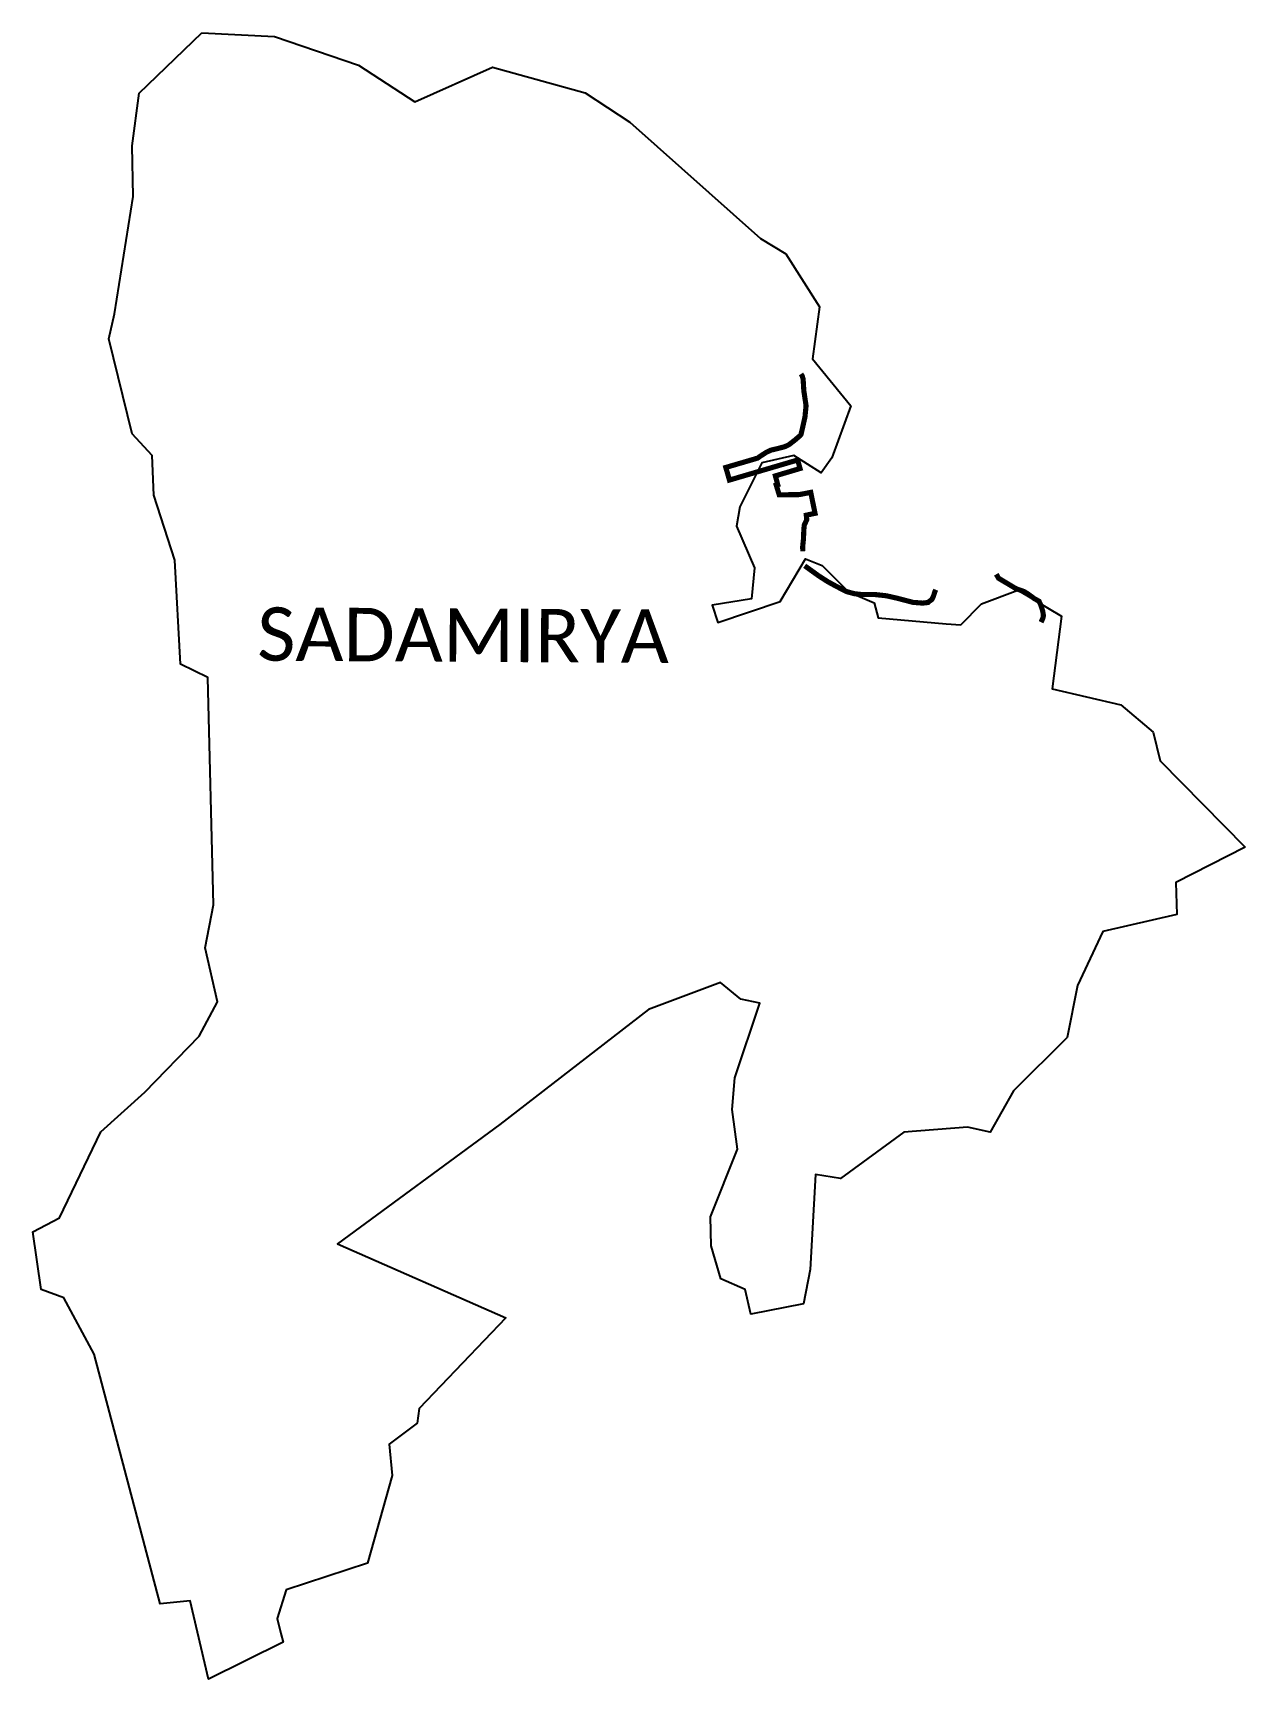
# Model space of a CAD drawing. Header units: metres. Extents: x 314310 to 316673, y 1882543 to 1885750.
import ezdxf

# ---------------------------------------------------------------- set-up
doc = ezdxf.new("R2010")
doc.units = ezdxf.units.M
for name, color, linetype in [('ARTIFICIALLY PROTECTED', 10, 'Continuous'), ('village', 3, 'Continuous'), ('VILLAGE NAME', 250, 'Continuous')]:
    doc.layers.add(name, color=color, linetype=linetype)
doc.styles.get("Standard").update_dxf_attribs({"font": 'calibri.ttf'})

msp = doc.modelspace()

# ---------------------------------------------------------------- linework, layer by layer
at = {"layer": 'ARTIFICIALLY PROTECTED', "const_width": 10, "flags": 128}
for points in [[(315810.9, 1884740), (315810.4, 1884747.8), (315812.1, 1884764.7), (315812.6, 1884778.9), (315813.5, 1884791), (315818.5, 1884801.5), (315817.5, 1884810.4), (315834.6, 1884814), (315826.2, 1884854.8), (315803.9, 1884850.5), (315764.8, 1884850), (315759, 1884868.8), (315761.9, 1884869.7), (315757.3, 1884887), (315805.4, 1884901.3), (315801.9, 1884913.7), (315800.4, 1884915.5), (315798.8, 1884916.2), (315797.1, 1884916.5), (315796, 1884916.5), (315667.8, 1884878.8), (315660.7, 1884903.4), (315722.5, 1884921.5), (315728.5, 1884925.7), (315738.9, 1884932.4), (315748.3, 1884937), (315761.3, 1884940.1), (315775.6, 1884943.8), (315783.5, 1884947.6), (315794.8, 1884956.2), (315805.4, 1884965.3), (315807.2, 1884967.6), (315810, 1884979.5), (315815, 1885001.9), (315817.1, 1885023.7), (315812.7, 1885053.1), (315811.4, 1885075.5), (315809.5, 1885081.8), (315807.1, 1885085.4)], [(316069.8, 1884665.2), (316068, 1884661), (316065.2, 1884652.1), (316062.1, 1884646), (316057.6, 1884642.8), (316054.7, 1884640.3), (316044.5, 1884639.1), (316025.7, 1884640.5), (315993.9, 1884648.8), (315973.3, 1884653.4), (315951.4, 1884655.8), (315933.6, 1884655.9), (315923.5, 1884656), (315911.8, 1884657.3), (315898.6, 1884660.8), (315895, 1884661.9), (315873.2, 1884673.3), (315859.6, 1884680.7), (315841.4, 1884692.4), (315814.4, 1884711.8)], [(316275, 1884601.9), (316278.6, 1884609.5), (316279.7, 1884614.9), (316278.3, 1884623.5), (316274.6, 1884635.2), (316271.1, 1884642.8), (316261.5, 1884648.1), (316250.4, 1884656.4), (316242, 1884661.6), (316226.3, 1884667.2), (316192.2, 1884687.6), (316187.9, 1884695.3)]]:
    msp.add_lwpolyline(points, dxfattribs=at)
at = {"layer": 'village', "flags": 128}
msp.add_lwpolyline([(314517.2, 1885632.7), (314639.5, 1885749.9)], dxfattribs=at)
at = {"layer": 'village', "color": 3, "true_color": 0x00ff00}
for points in [[(314639.5, 1885749.9, 0), (314781.2, 1885742.7, 0), (314944.7, 1885687.3, 0), (315054.7, 1885615.8, 0), (315206.2, 1885683.5, 0), (315386.7, 1885633.4, 0), (315473.5, 1885575.9, 0), (315728, 1885349.6, 0), (315777.8, 1885319.8, 0), (315843.4, 1885216.6, 0), (315829.9, 1885115, 0), (315904.4, 1885023.5, 0), (315867.3, 1884922.2, 0), (315846.7, 1884892.7, 0), (315793.4, 1884926.9, 0), (315731.2, 1884912.4, 0), (315687.8, 1884826.8, 0), (315681.7, 1884788.8, 0), (315716.7, 1884707.5, 0), (315710.5, 1884647.3, 0), (315634.4, 1884634.9, 0), (315645.1, 1884601.3, 0), (315766.8, 1884642.1, 0), (315815.7, 1884725.5, 0), (315848.2, 1884712.2, 0), (315899.5, 1884661.1, 0), (315949.6, 1884639.6, 0), (315957.8, 1884610.2, 0), (316090.4, 1884599, 0), (316119, 1884597, 0), (316158.9, 1884637.9, 0), (316230, 1884664.1, 0), (316314.6, 1884613.6, 0), (316296.6, 1884472, 0), (316430.5, 1884440.7, 0), (316493.7, 1884387.9, 0), (316507.2, 1884331.8, 0), (316672.7, 1884163.6, 0)], [(316672.7, 1884163.6, 0), (316537.7, 1884094.5, 0), (316539.4, 1884032.4, 0), (316395.7, 1883999.5, 0), (316346.4, 1883894.4, 0), (316325.9, 1883793.1, 0), (316221.4, 1883689, 0), (316176, 1883608.7, 0), (316131.6, 1883617.8, 0), (316007.9, 1883608.1, 0), (315884.1, 1883517.8, 0), (315835.7, 1883526.2, 0), (315825.2, 1883340.9, 0), (315812, 1883274.1, 0), (315709.5, 1883253.5, 0), (315698.5, 1883301.7, 0), (315650.9, 1883322.8, 0), (315631.9, 1883386.7, 0), (315630.9, 1883443.4, 0), (315683.2, 1883575.3, 0), (315673, 1883652.7, 0), (315678.2, 1883714.4, 0), (315727, 1883859.7, 0), (315689.9, 1883867.4, 0), (315650.5, 1883899.7, 0), (315510.1, 1883847.4, 0), (315220.4, 1883623.5, 0), (314903.8, 1883390.8, 0), (315232.3, 1883246.8, 0), (315062.9, 1883069.9, 0), (315059.1, 1883041.3, 0), (315004.7, 1883000.3, 0), (315010.8, 1882939.4, 0), (314962.7, 1882768.8, 0), (314804, 1882716.7, 0), (314786.1, 1882660.6, 0), (314793.7, 1882631.6, 0), (314798.2, 1882614.7, 0), (314652.4, 1882542.9, 0), (314616.8, 1882695.1, 0), (314558.1, 1882689.5, 0), (314430, 1883175.6, 0), (314370.5, 1883285.9, 0), (314326.7, 1883301.7, 0), (314310.4, 1883414.1, 0), (314362.4, 1883441.2, 0), (314442.9, 1883608.8, 0), (314528.3, 1883686.6, 0), (314634.1, 1883795.7, 0), (314669.8, 1883862.3, 0), (314645.8, 1883967.5, 0), (314662.5, 1884051.1, 0), (314651, 1884494.3, 0), (314597.7, 1884520.4, 0), (314587, 1884722.8, 0), (314545.7, 1884849.7, 0), (314542.5, 1884926.5, 0), (314503.8, 1884968.9, 0), (314458, 1885153.7, 0), (314469.5, 1885202.6, 0), (314505.6, 1885431.3, 0), (314503.7, 1885530.2, 0), (314517.2, 1885632.7, 0)]]:
    msp.add_polyline3d(points, dxfattribs=at)

# ---------------------------------------------------------------- texts
at = {"layer": 'VILLAGE NAME', "insert": (314747.9, 1884631), "char_height": 104.042, "attachment_point": 1, "rotation": 359.6762}
msp.add_mtext_dynamic_manual_height_columns('{\\fCalibri|b0|i0|c0|p34;SADAMIRYA}', width=1115.134, gutter_width=520.2, heights=[0], dxfattribs=at)

doc.saveas('drawing.dxf')
